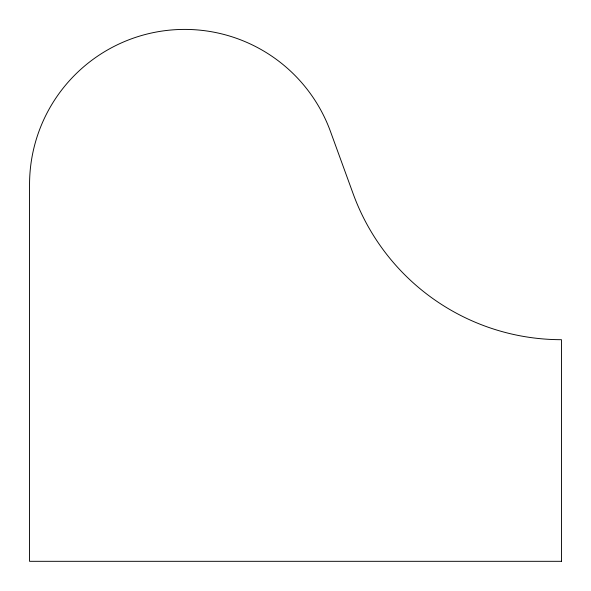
<?xml version="1.0" encoding="UTF-8"?>
<svg xmlns="http://www.w3.org/2000/svg" width="591" height="591" viewBox="0 0 591 591"><rect width="100%" height="100%" fill="white"/><g stroke="black" fill="none" stroke-linecap="round" stroke-linejoin="round"><path stroke-width="0.89" d="M561.45 561.317L29.55 561.317L29.55 184.555A155.138 155.138 0 0 1 330.458 131.453L353.211 193.929A221.625 221.625 0 0 0 561.45 339.692L561.45 561.317"/></g></svg>
